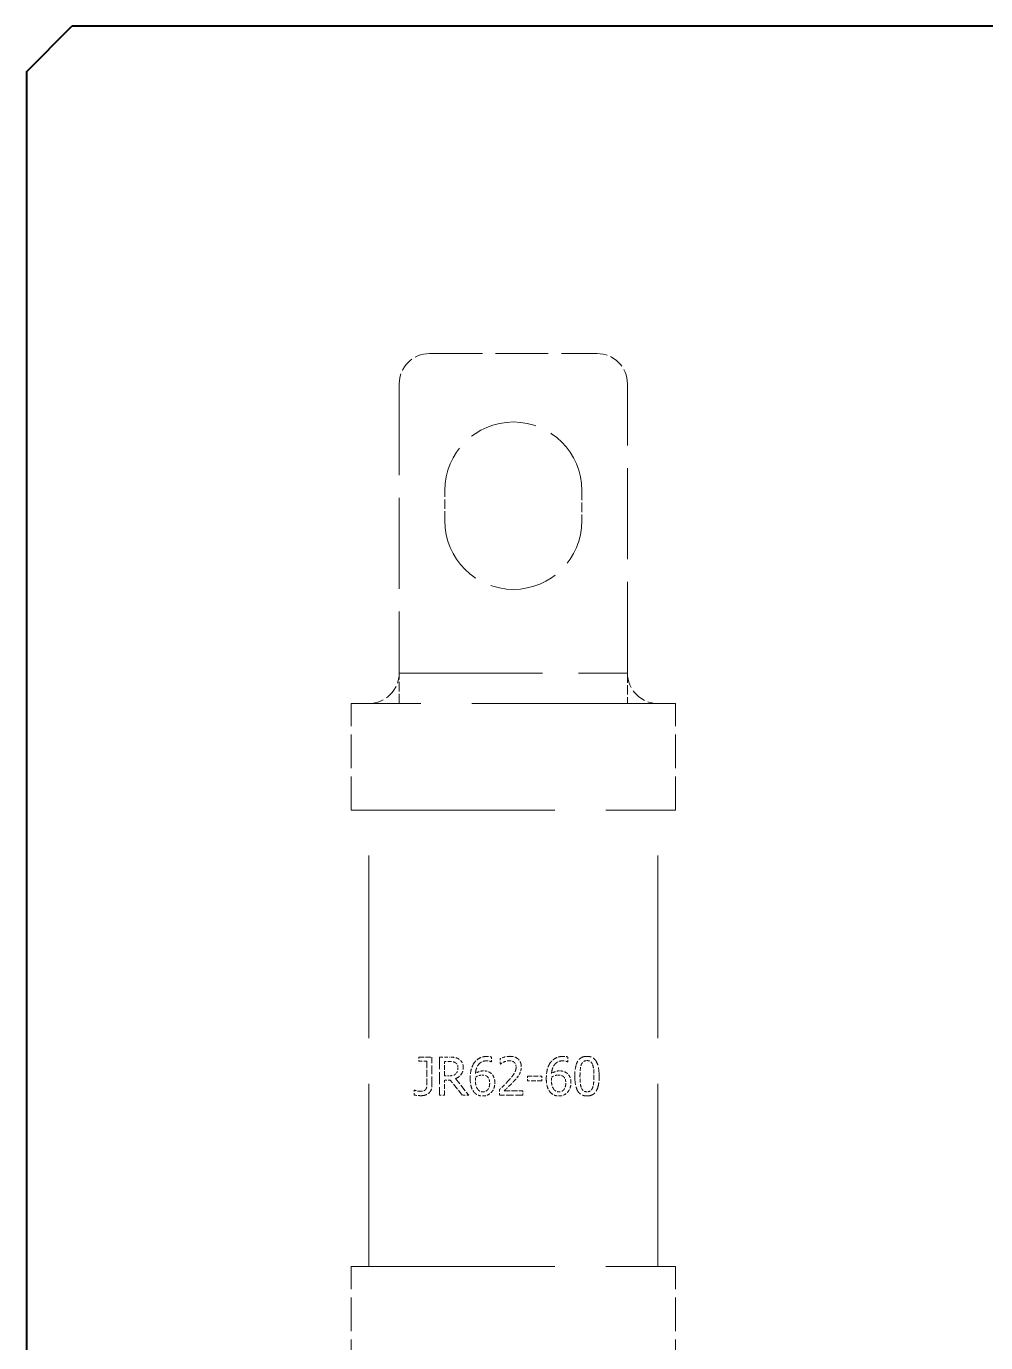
# Model space of a CAD drawing. Header units: millimetres. Extents: x 0 to 5945, y 0 to 4205.
# Drawn here: x 1791.7 to 1854.8, y 666.6 to 753.1 of the extents above; entities that cross this region are included whole.
import ezdxf

# ---------------------------------------------------------------- set-up
doc = ezdxf.new("R2010")
doc.units = ezdxf.units.MM
doc.header["$LTSCALE"] = 5
doc.linetypes.add('DASHED', pattern=[0.2067, 0.1654, -0.0413])
doc.layers.add('가려진 것(ISO)', color=2, linetype='DASHED', lineweight=18)
doc.layers.add('가시적인 것(ISO)', color=3, linetype='Continuous', lineweight=40)

msp = doc.modelspace()

# ---------------------------------------------------------------- linework, layer by layer
at = {"layer": '가려진 것(ISO)', "ltscale": 4.190233}
msp.add_line((1818.237, 731.623), (1829.237, 731.623), dxfattribs=at)
at = {"layer": '가려진 것(ISO)', "ltscale": 7.237747}
for p, q in [((1816.237, 729.623), (1816.237, 710.623)), ((1831.237, 710.623), (1831.237, 729.623))]:
    msp.add_line(p, q, dxfattribs=at)
at = {"layer": '가려진 것(ISO)', "ltscale": 0.761779}
for p, q in [((1819.237, 720.623), (1819.237, 722.623)), ((1828.237, 722.623), (1828.237, 720.623)), ((1816.237, 708.623), (1816.237, 710.623)), ((1831.237, 710.623), (1831.237, 708.623))]:
    msp.add_line(p, q, dxfattribs=at)
at = {"layer": '가려진 것(ISO)', "ltscale": 11.399102}
msp.add_line((1816.237, 710.623), (1831.237, 710.623), dxfattribs=at)
at = {"layer": '가려진 것(ISO)', "ltscale": 16.186726}
for p, q in [((1834.387, 708.623), (1813.087, 708.623)), ((1813.087, 701.623), (1834.387, 701.623)), ((1813.087, 671.623), (1834.387, 671.623))]:
    msp.add_line(p, q, dxfattribs=at)
at = {"layer": '가려진 것(ISO)', "ltscale": 2.666475}
for p, q in [((1813.087, 701.623), (1813.087, 708.623)), ((1834.387, 701.623), (1834.387, 708.623)), ((1813.087, 664.623), (1813.087, 671.623)), ((1834.387, 664.623), (1834.387, 671.623))]:
    msp.add_line(p, q, dxfattribs=at)
at = {"layer": '가려진 것(ISO)', "ltscale": 14.513788}
for p, q in [((1814.237, 671.623), (1814.237, 701.623)), ((1833.237, 671.623), (1833.237, 701.623))]:
    msp.add_line(p, q, dxfattribs=at)
at = {"layer": '가려진 것(ISO)', "ltscale": 0.408742}
msp.add_line((1817.53, 685.386), (1818.391, 685.386), dxfattribs=at)
at = {"layer": '가려진 것(ISO)', "ltscale": 0.101}
msp.add_line((1817.53, 685.386), (1817.53, 685.121), dxfattribs=at)
at = {"layer": '가려진 것(ISO)', "ltscale": 0.254898}
msp.add_line((1818.058, 685.121), (1817.53, 685.121), dxfattribs=at)
at = {"layer": '가려진 것(ISO)', "ltscale": 0.554793}
msp.add_line((1818.058, 685.121), (1818.058, 683.664), dxfattribs=at)
at = {"layer": '가려진 것(ISO)', "ltscale": 0.704514}
msp.add_line((1818.391, 683.536), (1818.391, 685.386), dxfattribs=at)
at = {"layer": '가려진 것(ISO)', "ltscale": 0.277625}
msp.add_line((1818.881, 685.386), (1819.525, 685.386), dxfattribs=at)
at = {"layer": '가려진 것(ISO)', "ltscale": 0.952248}
msp.add_line((1818.881, 685.386), (1818.881, 682.886), dxfattribs=at)
at = {"layer": '가려진 것(ISO)', "ltscale": 0.357995}
msp.add_line((1819.213, 684.158), (1819.213, 685.098), dxfattribs=at)
at = {"layer": '가려진 것(ISO)', "ltscale": 0.140725}
msp.add_line((1819.543, 685.098), (1819.213, 685.098), dxfattribs=at)
at = {"layer": '가려진 것(ISO)', "ltscale": 0.122609}
for p, q in [((1822.307, 685.076), (1822.307, 685.398)), ((1827.307, 685.076), (1827.307, 685.398))]:
    msp.add_line(p, q, dxfattribs=at)
at = {"layer": '가려진 것(ISO)', "ltscale": 0.135729}
msp.add_line((1822.872, 685.289), (1822.872, 684.932), dxfattribs=at)
at = {"layer": '가려진 것(ISO)', "ltscale": 0.005363}
msp.add_line((1822.307, 685.076), (1822.293, 685.076), dxfattribs=at)
at = {"layer": '가려진 것(ISO)', "ltscale": 0.006873}
msp.add_line((1822.89, 684.932), (1822.872, 684.932), dxfattribs=at)
at = {"layer": '가려진 것(ISO)', "ltscale": 0.005708}
msp.add_line((1827.307, 685.076), (1827.293, 685.076), dxfattribs=at)
at = {"layer": '가려진 것(ISO)', "ltscale": 0.124447}
msp.add_line((1819.213, 684.158), (1819.505, 684.158), dxfattribs=at)
at = {"layer": '가려진 것(ISO)', "ltscale": 0.378833}
msp.add_line((1819.213, 682.886), (1819.213, 683.881), dxfattribs=at)
at = {"layer": '가려진 것(ISO)', "ltscale": 0.162092}
msp.add_line((1819.594, 683.881), (1819.213, 683.881), dxfattribs=at)
at = {"layer": '가려진 것(ISO)', "ltscale": 0.500089}
msp.add_line((1820.384, 682.886), (1819.594, 683.881), dxfattribs=at)
at = {"layer": '가려진 것(ISO)', "ltscale": 0.549816}
msp.add_line((1819.926, 683.974), (1820.816, 682.886), dxfattribs=at)
at = {"layer": '가려진 것(ISO)', "ltscale": 0.364289}
for p, q in [((1824.665, 684.132), (1825.611, 684.132)), ((1825.611, 683.828), (1824.665, 683.828))]:
    msp.add_line(p, q, dxfattribs=at)
at = {"layer": '가려진 것(ISO)', "ltscale": 0.115664}
for p, q in [((1824.665, 684.132), (1824.665, 683.828)), ((1825.611, 683.828), (1825.611, 684.132))]:
    msp.add_line(p, q, dxfattribs=at)
at = {"layer": '가려진 것(ISO)', "ltscale": 0.009279}
msp.add_line((1817.21, 683.22), (1817.228, 683.22), dxfattribs=at)
at = {"layer": '가려진 것(ISO)', "ltscale": 0.121838}
msp.add_line((1817.21, 683.22), (1817.21, 682.9), dxfattribs=at)
at = {"layer": '가려진 것(ISO)', "ltscale": 0.144507}
msp.add_line((1819.213, 682.886), (1818.881, 682.886), dxfattribs=at)
at = {"layer": '가려진 것(ISO)', "ltscale": 0.173639}
msp.add_line((1820.816, 682.886), (1820.384, 682.886), dxfattribs=at)
at = {"layer": '가려진 것(ISO)', "ltscale": 0.134957}
msp.add_line((1822.819, 683.241), (1822.819, 682.886), dxfattribs=at)
at = {"layer": '가려진 것(ISO)', "ltscale": 0.587895}
msp.add_line((1824.361, 682.886), (1822.819, 682.886), dxfattribs=at)
at = {"layer": '가려진 것(ISO)', "ltscale": 0.467898}
msp.add_line((1823.133, 683.176), (1824.361, 683.176), dxfattribs=at)
at = {"layer": '가려진 것(ISO)', "ltscale": 0.110261}
msp.add_line((1824.361, 682.886), (1824.361, 683.176), dxfattribs=at)
at = {"layer": '가려진 것(ISO)', "ltscale": 1.196656}
for centre, start, end in [((1818.237, 729.623), 90, 180), ((1829.237, 729.623), 0, 90), ((1814.237, 710.623), 270, 0), ((1833.237, 710.623), 180, 270)]:
    msp.add_arc(centre, 2, start, end, dxfattribs=at)
at = {"layer": '가려진 것(ISO)', "ltscale": 5.385303}
for centre, start, end in [((1823.737, 722.623), 0, 180), ((1823.737, 720.623), 180, 0)]:
    msp.add_arc(centre, 4.5, start, end, dxfattribs=at)
at = {"layer": '가려진 것(ISO)', "ltscale": 0.273012}
msp.add_open_spline([(1820.161, 685.254), (1820.086, 685.303), (1820.007, 685.337), (1819.826, 685.377), (1819.701, 685.382), (1819.596, 685.386), (1819.561, 685.386), (1819.525, 685.386)], degree=3, knots=[-0.05466437, -0.05466437, -0.05466437, -0.05466437, -0.03459199, -0.03459199, -0.01180829, -0.01180829, 0, 0, 0, 0], dxfattribs=at)
at = {"layer": '가려진 것(ISO)', "ltscale": 0.171168}
msp.add_open_spline([(1819.543, 685.098), (1819.663, 685.098), (1819.737, 685.088), (1819.839, 685.065), (1819.892, 685.045), (1819.941, 685.013)], degree=3, knots=[-0.03406026, -0.03406026, -0.03406026, -0.03406026, -0.01837756, -0.01837756, 0, 0, 0, 0], dxfattribs=at)
at = {"layer": '가려진 것(ISO)', "ltscale": 0.25046}
msp.add_open_spline([(1820.445, 684.707), (1820.445, 684.765), (1820.44, 684.824), (1820.417, 684.931), (1820.4, 684.979), (1820.355, 685.064), (1820.311, 685.136), (1820.207, 685.223), (1820.184, 685.239), (1820.161, 685.254)], degree=3, knots=[-0.1246315, -0.1246315, -0.1246315, -0.1246315, -0.0812809, -0.0812809, -0.0425618, -0.0425618, -0.0086872, -0.0086872, 0, 0, 0, 0], dxfattribs=at)
at = {"layer": '가려진 것(ISO)', "ltscale": 0.3789}
msp.add_open_spline([(1822.023, 685.433), (1821.939, 685.433), (1821.855, 685.426), (1821.697, 685.394), (1821.623, 685.371), (1821.472, 685.302), (1821.361, 685.238), (1821.229, 685.098), (1821.201, 685.065), (1821.176, 685.03)], degree=3, knots=[-0.1415252, -0.1415252, -0.1415252, -0.1415252, -0.0985965, -0.0985965, -0.0587664, -0.0587664, -0.013082, -0.013082, 0, 0, 0, 0], dxfattribs=at)
at = {"layer": '가려진 것(ISO)', "ltscale": 0.476875}
msp.add_open_spline([(1821.247, 684.308), (1821.256, 684.41), (1821.273, 684.513), (1821.327, 684.693), (1821.361, 684.773), (1821.464, 684.931), (1821.526, 684.988), (1821.651, 685.075), (1821.728, 685.108), (1821.866, 685.138), (1821.922, 685.143), (1821.979, 685.143)], degree=3, knots=[-0.1012376, -0.1012376, -0.1012376, -0.1012376, -0.080962, -0.080962, -0.0636958, -0.0636958, -0.0432584, -0.0432584, -0.0171702, -0.0171702, 0, 0, 0, 0], dxfattribs=at)
at = {"layer": '가려진 것(ISO)', "ltscale": 0.12489}
msp.add_open_spline([(1821.979, 685.143), (1822.129, 685.143), (1822.224, 685.105), (1822.273, 685.086), (1822.283, 685.081), (1822.293, 685.076)], degree=3, knots=[-0.01594945, -0.01594945, -0.01594945, -0.01594945, -0.00327413, -0.00327413, 0, 0, 0, 0], dxfattribs=at)
at = {"layer": '가려진 것(ISO)', "ltscale": 0.110616}
msp.add_open_spline([(1822.307, 685.398), (1822.228, 685.424), (1822.137, 685.43), (1822.054, 685.432), (1822.039, 685.433), (1822.023, 685.433)], degree=3, knots=[-0.02531161, -0.02531161, -0.02531161, -0.02531161, -0.00470546, -0.00470546, 0, 0, 0, 0], dxfattribs=at)
at = {"layer": '가려진 것(ISO)', "ltscale": 0.252628}
msp.add_open_spline([(1823.512, 685.439), (1823.316, 685.439), (1823.12, 685.39), (1822.916, 685.309), (1822.893, 685.299), (1822.872, 685.289)], degree=3, knots=[-0.06594445, -0.06594445, -0.06594445, -0.06594445, -0.00718469, -0.00718469, 0, 0, 0, 0], dxfattribs=at)
at = {"layer": '가려진 것(ISO)', "ltscale": 0.139302}
msp.add_open_spline([(1823.133, 685.07), (1823.218, 685.105), (1823.324, 685.139), (1823.454, 685.148), (1823.471, 685.149), (1823.488, 685.149)], degree=3, knots=[-0.0390824, -0.0390824, -0.0390824, -0.0390824, -0.00516558, -0.00516558, 0, 0, 0, 0], dxfattribs=at)
at = {"layer": '가려진 것(ISO)', "ltscale": 0.125375}
msp.add_open_spline([(1823.488, 685.149), (1823.538, 685.149), (1823.588, 685.144), (1823.679, 685.118), (1823.721, 685.1), (1823.771, 685.066), (1823.783, 685.057), (1823.794, 685.048)], degree=3, knots=[-0.03310011, -0.03310011, -0.03310011, -0.03310011, -0.01813596, -0.01813596, -0.00446671, -0.00446671, 0, 0, 0, 0], dxfattribs=at)
at = {"layer": '가려진 것(ISO)', "ltscale": 0.437306}
msp.add_open_spline([(1824.258, 684.752), (1824.258, 684.828), (1824.249, 684.904), (1824.209, 685.043), (1824.18, 685.105), (1824.102, 685.215), (1824.047, 685.275), (1823.886, 685.376), (1823.796, 685.407), (1823.639, 685.434), (1823.576, 685.439), (1823.512, 685.439)], degree=3, knots=[-0.1385155, -0.1385155, -0.1385155, -0.1385155, -0.105797, -0.105797, -0.0758174, -0.0758174, -0.0476943, -0.0476943, -0.0189913, -0.0189913, 0, 0, 0, 0], dxfattribs=at)
at = {"layer": '가려진 것(ISO)', "ltscale": 0.385581}
msp.add_open_spline([(1827.023, 685.433), (1826.939, 685.433), (1826.854, 685.426), (1826.694, 685.393), (1826.619, 685.369), (1826.467, 685.299), (1826.359, 685.236), (1826.229, 685.098), (1826.201, 685.065), (1826.176, 685.03)], degree=3, knots=[-0.1420813, -0.1420813, -0.1420813, -0.1420813, -0.0980684, -0.0980684, -0.0578578, -0.0578578, -0.0131224, -0.0131224, 0, 0, 0, 0], dxfattribs=at)
at = {"layer": '가려진 것(ISO)', "ltscale": 0.482421}
msp.add_open_spline([(1826.247, 684.308), (1826.256, 684.411), (1826.274, 684.515), (1826.329, 684.698), (1826.364, 684.779), (1826.468, 684.935), (1826.53, 684.991), (1826.656, 685.078), (1826.734, 685.11), (1826.871, 685.138), (1826.925, 685.143), (1826.979, 685.143)], degree=3, knots=[-0.1031542, -0.1031542, -0.1031542, -0.1031542, -0.0823248, -0.0823248, -0.0645838, -0.0645838, -0.044015, -0.044015, -0.0171005, -0.0171005, 0, 0, 0, 0], dxfattribs=at)
at = {"layer": '가려진 것(ISO)', "ltscale": 0.131135}
msp.add_open_spline([(1826.979, 685.143), (1827.131, 685.143), (1827.227, 685.104), (1827.274, 685.085), (1827.284, 685.081), (1827.293, 685.076)], degree=3, knots=[-0.01621827, -0.01621827, -0.01621827, -0.01621827, -0.00322432, -0.00322432, 0, 0, 0, 0], dxfattribs=at)
at = {"layer": '가려진 것(ISO)', "ltscale": 0.116559}
msp.add_open_spline([(1827.307, 685.398), (1827.227, 685.425), (1827.134, 685.43), (1827.053, 685.432), (1827.038, 685.433), (1827.023, 685.433)], degree=3, knots=[-0.0260772, -0.0260772, -0.0260772, -0.0260772, -0.00471545, -0.00471545, 0, 0, 0, 0], dxfattribs=at)
at = {"layer": '가려진 것(ISO)', "ltscale": 0.690458}
msp.add_open_spline([(1828.577, 685.437), (1828.466, 685.437), (1828.353, 685.42), (1828.174, 685.338), (1828.109, 685.29), (1827.979, 685.15), (1827.931, 685.059), (1827.836, 684.816), (1827.805, 684.633), (1827.781, 684.355), (1827.777, 684.243), (1827.777, 684.134)], degree=3, knots=[-0.1670447, -0.1670447, -0.1670447, -0.1670447, -0.1347496, -0.1347496, -0.1121471, -0.1121471, -0.0838653, -0.0838653, -0.0328227, -0.0328227, 0, 0, 0, 0], dxfattribs=at)
at = {"layer": '가려진 것(ISO)', "ltscale": 0.203335}
msp.add_open_spline([(1828.204, 684.896), (1828.227, 684.952), (1828.257, 685.005), (1828.337, 685.092), (1828.377, 685.114), (1828.46, 685.151), (1828.519, 685.159), (1828.577, 685.159)], degree=3, knots=[-0.040214, -0.040214, -0.040214, -0.040214, -0.03024949, -0.03024949, -0.01996738, -0.01996738, 0, 0, 0, 0], dxfattribs=at)
at = {"layer": '가려진 것(ISO)', "ltscale": 0.699436}
msp.add_open_spline([(1829.375, 684.136), (1829.375, 684.343), (1829.361, 684.564), (1829.287, 684.882), (1829.248, 684.998), (1829.157, 685.156), (1829.105, 685.233), (1828.945, 685.358), (1828.86, 685.396), (1828.706, 685.431), (1828.642, 685.437), (1828.577, 685.437)], degree=3, knots=[-0.2611007, -0.2611007, -0.2611007, -0.2611007, -0.1542755, -0.1542755, -0.0907483, -0.0907483, -0.0549056, -0.0549056, -0.0224065, -0.0224065, 0, 0, 0, 0], dxfattribs=at)
at = {"layer": '가려진 것(ISO)', "ltscale": 0.203215}
msp.add_open_spline([(1828.577, 685.159), (1828.633, 685.159), (1828.689, 685.151), (1828.767, 685.119), (1828.809, 685.097), (1828.892, 685.008), (1828.921, 684.957), (1828.944, 684.9)], degree=3, knots=[-0.08060215, -0.08060215, -0.08060215, -0.08060215, -0.03942196, -0.03942196, -0.01881547, -0.01881547, 0, 0, 0, 0], dxfattribs=at)
at = {"layer": '가려진 것(ISO)', "ltscale": 0.199946}
msp.add_open_spline([(1819.957, 684.288), (1819.93, 684.262), (1819.901, 684.24), (1819.822, 684.197), (1819.781, 684.187), (1819.679, 684.165), (1819.59, 684.158), (1819.505, 684.158)], degree=3, knots=[-0.03811285, -0.03811285, -0.03811285, -0.03811285, -0.03413639, -0.03413639, -0.02835052, -0.02835052, 0, 0, 0, 0], dxfattribs=at)
at = {"layer": '가려진 것(ISO)', "ltscale": 0.377433}
msp.add_open_spline([(1819.926, 683.974), (1820.022, 684.01), (1820.113, 684.059), (1820.24, 684.169), (1820.3, 684.231), (1820.393, 684.391), (1820.421, 684.476), (1820.442, 684.612), (1820.445, 684.66), (1820.445, 684.707)], degree=3, knots=[-0.1196822, -0.1196822, -0.1196822, -0.1196822, -0.0707649, -0.0707649, -0.0415471, -0.0415471, -0.0142504, -0.0142504, 0, 0, 0, 0], dxfattribs=at)
at = {"layer": '가려진 것(ISO)', "ltscale": 0.149238}
msp.add_open_spline([(1819.941, 685.013), (1819.97, 684.994), (1819.996, 684.97), (1820.038, 684.918), (1820.056, 684.889), (1820.09, 684.797), (1820.099, 684.739), (1820.099, 684.681)], degree=3, knots=[-0.0443716, -0.0443716, -0.0443716, -0.0443716, -0.02972846, -0.02972846, -0.01746242, -0.01746242, 0, 0, 0, 0], dxfattribs=at)
at = {"layer": '가려진 것(ISO)', "ltscale": 0.166024}
msp.add_open_spline([(1820.099, 684.681), (1820.099, 684.633), (1820.095, 684.585), (1820.076, 684.481), (1820.06, 684.441), (1820.026, 684.368), (1819.995, 684.325), (1819.957, 684.288)], degree=3, knots=[-0.03133394, -0.03133394, -0.03133394, -0.03133394, -0.02472151, -0.02472151, -0.01669633, -0.01669633, 0, 0, 0, 0], dxfattribs=at)
at = {"layer": '가려진 것(ISO)', "ltscale": 0.419814}
msp.add_open_spline([(1821.176, 685.03), (1821.092, 684.913), (1821.032, 684.783), (1820.947, 684.504), (1820.919, 684.343), (1820.904, 684.101), (1820.903, 684.042), (1820.903, 683.984)], degree=3, knots=[-0.1276001, -0.1276001, -0.1276001, -0.1276001, -0.0727855, -0.0727855, -0.0175093, -0.0175093, 0, 0, 0, 0], dxfattribs=at)
at = {"layer": '가려진 것(ISO)', "ltscale": 0.217692}
msp.add_open_spline([(1821.768, 684.483), (1821.686, 684.483), (1821.606, 684.472), (1821.461, 684.428), (1821.387, 684.395), (1821.292, 684.338), (1821.269, 684.323), (1821.247, 684.308)], degree=3, knots=[-0.06421569, -0.06421569, -0.06421569, -0.06421569, -0.03418018, -0.03418018, -0.00818489, -0.00818489, 0, 0, 0, 0], dxfattribs=at)
at = {"layer": '가려진 것(ISO)', "ltscale": 0.199722}
msp.add_open_spline([(1822.252, 684.335), (1822.192, 684.379), (1822.125, 684.42), (1821.986, 684.467), (1821.912, 684.476), (1821.821, 684.482), (1821.794, 684.483), (1821.768, 684.483)], degree=3, knots=[-0.04850563, -0.04850563, -0.04850563, -0.04850563, -0.02793351, -0.02793351, -0.00810398, -0.00810398, 0, 0, 0, 0], dxfattribs=at)
at = {"layer": '가려진 것(ISO)', "ltscale": 0.275053}
msp.add_open_spline([(1822.524, 683.696), (1822.524, 683.823), (1822.506, 683.952), (1822.435, 684.122), (1822.397, 684.198), (1822.302, 684.294), (1822.278, 684.315), (1822.252, 684.335)], degree=3, knots=[-0.1095565, -0.1095565, -0.1095565, -0.1095565, -0.0407012, -0.0407012, -0.0097458, -0.0097458, 0, 0, 0, 0], dxfattribs=at)
at = {"layer": '가려진 것(ISO)', "ltscale": 0.106803}
msp.add_open_spline([(1822.89, 684.932), (1822.918, 684.951), (1822.95, 684.972), (1823.009, 685.009), (1823.045, 685.031), (1823.106, 685.059), (1823.12, 685.065), (1823.133, 685.07)], degree=3, knots=[-0.0349566, -0.0349566, -0.0349566, -0.0349566, -0.02032554, -0.02032554, -0.0044055, -0.0044055, 0, 0, 0, 0], dxfattribs=at)
at = {"layer": '가려진 것(ISO)', "ltscale": 0.397771}
msp.add_open_spline([(1823.917, 684.734), (1823.917, 684.677), (1823.911, 684.62), (1823.885, 684.507), (1823.866, 684.452), (1823.811, 684.336), (1823.749, 684.223), (1823.524, 683.955), (1823.474, 683.898), (1823.423, 683.842)], degree=3, knots=[-0.2414012, -0.2414012, -0.2414012, -0.2414012, -0.173911, -0.173911, -0.104866, -0.104866, -0.022557, -0.022557, 0, 0, 0, 0], dxfattribs=at)
at = {"layer": '가려진 것(ISO)', "ltscale": 0.13261}
msp.add_open_spline([(1823.794, 685.048), (1823.811, 685.033), (1823.826, 685.017), (1823.853, 684.981), (1823.865, 684.961), (1823.895, 684.9), (1823.909, 684.852), (1823.917, 684.773), (1823.917, 684.753), (1823.917, 684.734)], degree=3, knots=[-0.04237306, -0.04237306, -0.04237306, -0.04237306, -0.03333512, -0.03333512, -0.02397908, -0.02397908, -0.00586038, -0.00586038, 0, 0, 0, 0], dxfattribs=at)
at = {"layer": '가려진 것(ISO)', "ltscale": 0.207195}
msp.add_open_spline([(1823.794, 683.824), (1823.901, 683.938), (1824.007, 684.056), (1824.104, 684.209), (1824.116, 684.23), (1824.128, 684.252)], degree=3, knots=[-0.05434165, -0.05434165, -0.05434165, -0.05434165, -0.00731404, -0.00731404, 0, 0, 0, 0], dxfattribs=at)
at = {"layer": '가려진 것(ISO)', "ltscale": 0.199185}
msp.add_open_spline([(1824.128, 684.252), (1824.164, 684.313), (1824.192, 684.378), (1824.231, 684.503), (1824.248, 684.574), (1824.257, 684.696), (1824.258, 684.724), (1824.258, 684.752)], degree=3, knots=[-0.07006802, -0.07006802, -0.07006802, -0.07006802, -0.03676824, -0.03676824, -0.00832138, -0.00832138, 0, 0, 0, 0], dxfattribs=at)
at = {"layer": '가려진 것(ISO)', "ltscale": 0.419428}
msp.add_open_spline([(1826.176, 685.03), (1826.093, 684.913), (1826.032, 684.783), (1825.954, 684.527), (1825.921, 684.369), (1825.905, 684.103), (1825.903, 684.044), (1825.903, 683.984)], degree=3, knots=[-0.1527943, -0.1527943, -0.1527943, -0.1527943, -0.0798748, -0.0798748, -0.0178348, -0.0178348, 0, 0, 0, 0], dxfattribs=at)
at = {"layer": '가려진 것(ISO)', "ltscale": 0.220766}
msp.add_open_spline([(1826.768, 684.483), (1826.687, 684.483), (1826.606, 684.473), (1826.461, 684.428), (1826.387, 684.395), (1826.292, 684.338), (1826.269, 684.323), (1826.247, 684.308)], degree=3, knots=[-0.06500578, -0.06500578, -0.06500578, -0.06500578, -0.03439535, -0.03439535, -0.00819549, -0.00819549, 0, 0, 0, 0], dxfattribs=at)
at = {"layer": '가려진 것(ISO)', "ltscale": 0.20766}
msp.add_open_spline([(1827.252, 684.335), (1827.205, 684.37), (1827.155, 684.401), (1827.069, 684.44), (1827.024, 684.456), (1826.919, 684.474), (1826.882, 684.478), (1826.819, 684.482), (1826.794, 684.483), (1826.768, 684.483)], degree=3, knots=[-0.07814811, -0.07814811, -0.07814811, -0.07814811, -0.04204702, -0.04204702, -0.01985752, -0.01985752, -0.00813201, -0.00813201, 0, 0, 0, 0], dxfattribs=at)
at = {"layer": '가려진 것(ISO)', "ltscale": 0.278911}
msp.add_open_spline([(1827.524, 683.696), (1827.524, 683.764), (1827.519, 683.831), (1827.496, 683.957), (1827.48, 684.015), (1827.435, 684.123), (1827.396, 684.2), (1827.299, 684.297), (1827.276, 684.316), (1827.252, 684.335)], degree=3, knots=[-0.1155483, -0.1155483, -0.1155483, -0.1155483, -0.0771804, -0.0771804, -0.0424328, -0.0424328, -0.0095292, -0.0095292, 0, 0, 0, 0], dxfattribs=at)
at = {"layer": '가려진 것(ISO)', "ltscale": 0.29436}
msp.add_open_spline([(1828.117, 684.134), (1828.117, 684.294), (1828.121, 684.455), (1828.151, 684.709), (1828.17, 684.809), (1828.204, 684.896)], degree=3, knots=[-0.07679167, -0.07679167, -0.07679167, -0.07679167, -0.02855561, -0.02855561, 0, 0, 0, 0], dxfattribs=at)
at = {"layer": '가려진 것(ISO)', "ltscale": 0.295907}
msp.add_open_spline([(1828.944, 684.9), (1828.945, 684.895), (1828.947, 684.891), (1828.993, 684.769), (1829.009, 684.64), (1829.023, 684.506), (1829.027, 684.438), (1829.032, 684.333), (1829.033, 684.295), (1829.034, 684.237), (1829.034, 684.217), (1829.035, 684.177), (1829.035, 684.156), (1829.035, 684.136)], degree=3, knots=[-0.06467938, -0.06467938, -0.06467938, -0.06467938, -0.06391899, -0.06391899, -0.04361818, -0.04361818, -0.02343917, -0.02343917, -0.01210633, -0.01210633, -0.00611506, -0.00611506, 0, 0, 0, 0], dxfattribs=at)
at = {"layer": '가려진 것(ISO)', "ltscale": 0.492594}
msp.add_open_spline([(1817.651, 682.852), (1817.752, 682.852), (1817.857, 682.863), (1818.036, 682.923), (1818.113, 682.964), (1818.219, 683.054), (1818.267, 683.103), (1818.344, 683.241), (1818.367, 683.312), (1818.387, 683.436), (1818.391, 683.486), (1818.391, 683.536)], degree=3, knots=[-0.177534, -0.177534, -0.177534, -0.177534, -0.114718, -0.114718, -0.0647415, -0.0647415, -0.0381307, -0.0381307, -0.0150178, -0.0150178, 0, 0, 0, 0], dxfattribs=at)
at = {"layer": '가려진 것(ISO)', "ltscale": 0.155152}
msp.add_open_spline([(1818.058, 683.664), (1818.058, 683.549), (1818.051, 683.463), (1818.036, 683.378), (1818.025, 683.341), (1818.001, 683.296), (1817.995, 683.285), (1817.988, 683.275)], degree=3, knots=[-0.03024456, -0.03024456, -0.03024456, -0.03024456, -0.01604566, -0.01604566, -0.00409884, -0.00409884, 0, 0, 0, 0], dxfattribs=at)
at = {"layer": '가려진 것(ISO)', "ltscale": 0.377677}
msp.add_open_spline([(1820.903, 683.984), (1820.903, 683.807), (1820.918, 683.615), (1820.992, 683.37), (1821.034, 683.251), (1821.131, 683.114), (1821.154, 683.086), (1821.178, 683.06)], degree=3, knots=[-0.1411496, -0.1411496, -0.1411496, -0.1411496, -0.0510475, -0.0510475, -0.010874, -0.010874, 0, 0, 0, 0], dxfattribs=at)
at = {"layer": '가려진 것(ISO)', "ltscale": 0.060158}
for points, knots in [([(1821.241, 683.909), (1821.241, 683.958), (1821.243, 683.987), (1821.245, 684.02), (1821.246, 684.044), (1821.247, 684.067)], [-0.009827418, -0.009827418, -0.009827418, -0.009827418, -0.007095871, -0.007095871, 0, 0, 0, 0]), ([(1826.241, 683.909), (1826.241, 683.958), (1826.243, 683.987), (1826.245, 684.02), (1826.246, 684.044), (1826.247, 684.067)], [-0.009827764, -0.009827764, -0.009827764, -0.009827764, -0.007095883, -0.007095883, 0, 0, 0, 0])]:
    msp.add_open_spline(points, degree=3, knots=knots, dxfattribs=at)
at = {"layer": '가려진 것(ISO)', "ltscale": 0.266972}
msp.add_open_spline([(1821.419, 683.249), (1821.392, 683.279), (1821.368, 683.314), (1821.321, 683.404), (1821.302, 683.46), (1821.253, 683.612), (1821.241, 683.763), (1821.241, 683.909)], degree=3, knots=[-0.06262417, -0.06262417, -0.06262417, -0.06262417, -0.05502288, -0.05502288, -0.04390524, -0.04390524, 0, 0, 0, 0], dxfattribs=at)
at = {"layer": '가려진 것(ISO)', "ltscale": 0.184592}
msp.add_open_spline([(1821.247, 684.067), (1821.341, 684.126), (1821.417, 684.154), (1821.539, 684.193), (1821.615, 684.205), (1821.693, 684.205)], degree=3, knots=[-0.0394706, -0.0394706, -0.0394706, -0.0394706, -0.02391713, -0.02391713, 0, 0, 0, 0], dxfattribs=at)
at = {"layer": '가려진 것(ISO)', "ltscale": 0.13104}
msp.add_open_spline([(1821.693, 684.205), (1821.775, 684.205), (1821.845, 684.194), (1821.933, 684.169), (1821.975, 684.148), (1822.013, 684.118)], degree=3, knots=[-0.02782606, -0.02782606, -0.02782606, -0.02782606, -0.01471201, -0.01471201, 0, 0, 0, 0], dxfattribs=at)
at = {"layer": '가려진 것(ISO)', "ltscale": 0.317763}
msp.add_open_spline([(1822.183, 683.682), (1822.183, 683.571), (1822.169, 683.463), (1822.108, 683.316), (1822.078, 683.268), (1821.999, 683.189), (1821.956, 683.16), (1821.852, 683.117), (1821.792, 683.107), (1821.731, 683.107)], degree=3, knots=[-0.08234325, -0.08234325, -0.08234325, -0.08234325, -0.05235454, -0.05235454, -0.03448953, -0.03448953, -0.01854459, -0.01854459, 0, 0, 0, 0], dxfattribs=at)
at = {"layer": '가려진 것(ISO)', "ltscale": 0.185184}
msp.add_open_spline([(1822.013, 684.118), (1822.042, 684.094), (1822.068, 684.067), (1822.116, 684.001), (1822.132, 683.967), (1822.173, 683.864), (1822.183, 683.774), (1822.183, 683.682)], degree=3, knots=[-0.04503014, -0.04503014, -0.04503014, -0.04503014, -0.03698383, -0.03698383, -0.02747081, -0.02747081, 0, 0, 0, 0], dxfattribs=at)
at = {"layer": '가려진 것(ISO)', "ltscale": 0.262154}
msp.add_open_spline([(1822.289, 683.068), (1822.353, 683.134), (1822.403, 683.211), (1822.489, 683.402), (1822.51, 683.502), (1822.522, 683.625), (1822.524, 683.66), (1822.524, 683.696)], degree=3, knots=[-0.05765717, -0.05765717, -0.05765717, -0.05765717, -0.03699472, -0.03699472, -0.01079487, -0.01079487, 0, 0, 0, 0], dxfattribs=at)
at = {"layer": '가려진 것(ISO)', "ltscale": 0.325045}
msp.add_open_spline([(1823.423, 683.842), (1823.328, 683.738), (1823.174, 683.577), (1822.882, 683.3), (1822.851, 683.27), (1822.819, 683.241)], degree=3, knots=[-0.120928, -0.120928, -0.120928, -0.120928, -0.0129409, -0.0129409, 0, 0, 0, 0], dxfattribs=at)
at = {"layer": '가려진 것(ISO)', "ltscale": 0.352644}
msp.add_open_spline([(1823.133, 683.176), (1823.234, 683.269), (1823.481, 683.495), (1823.731, 683.757), (1823.763, 683.79), (1823.794, 683.824)], degree=3, knots=[-0.1086404, -0.1086404, -0.1086404, -0.1086404, -0.0137507, -0.0137507, 0, 0, 0, 0], dxfattribs=at)
at = {"layer": '가려진 것(ISO)', "ltscale": 0.377235}
msp.add_open_spline([(1825.903, 683.984), (1825.903, 683.806), (1825.919, 683.613), (1825.998, 683.35), (1826.042, 683.24), (1826.131, 683.114), (1826.154, 683.086), (1826.178, 683.06)], degree=3, knots=[-0.1134236, -0.1134236, -0.1134236, -0.1134236, -0.0469434, -0.0469434, -0.0108884, -0.0108884, 0, 0, 0, 0], dxfattribs=at)
at = {"layer": '가려진 것(ISO)', "ltscale": 0.267162}
msp.add_open_spline([(1826.419, 683.249), (1826.392, 683.279), (1826.368, 683.314), (1826.321, 683.404), (1826.302, 683.46), (1826.253, 683.612), (1826.241, 683.762), (1826.241, 683.909)], degree=3, knots=[-0.06303316, -0.06303316, -0.06303316, -0.06303316, -0.05533192, -0.05533192, -0.0441015, -0.0441015, 0, 0, 0, 0], dxfattribs=at)
at = {"layer": '가려진 것(ISO)', "ltscale": 0.186866}
msp.add_open_spline([(1826.247, 684.067), (1826.341, 684.126), (1826.417, 684.154), (1826.54, 684.193), (1826.616, 684.205), (1826.693, 684.205)], degree=3, knots=[-0.04016794, -0.04016794, -0.04016794, -0.04016794, -0.02437245, -0.02437245, 0, 0, 0, 0], dxfattribs=at)
at = {"layer": '가려진 것(ISO)', "ltscale": 0.135257}
msp.add_open_spline([(1826.693, 684.205), (1826.78, 684.205), (1826.849, 684.192), (1826.929, 684.171), (1826.973, 684.149), (1827.013, 684.118)], degree=3, knots=[-0.0262599, -0.0262599, -0.0262599, -0.0262599, -0.0158156, -0.0158156, 0, 0, 0, 0], dxfattribs=at)
at = {"layer": '가려진 것(ISO)', "ltscale": 0.32314}
msp.add_open_spline([(1827.183, 683.682), (1827.183, 683.581), (1827.172, 683.474), (1827.108, 683.312), (1827.074, 683.267), (1827.006, 683.195), (1826.962, 683.164), (1826.855, 683.117), (1826.794, 683.107), (1826.731, 683.107)], degree=3, knots=[-0.0691637, -0.0691637, -0.0691637, -0.0691637, -0.05047156, -0.05047156, -0.03669814, -0.03669814, -0.01972368, -0.01972368, 0, 0, 0, 0], dxfattribs=at)
at = {"layer": '가려진 것(ISO)', "ltscale": 0.186913}
msp.add_open_spline([(1827.013, 684.118), (1827.042, 684.094), (1827.068, 684.068), (1827.117, 684.001), (1827.133, 683.967), (1827.174, 683.861), (1827.183, 683.768), (1827.183, 683.682)], degree=3, knots=[-0.04140777, -0.04140777, -0.04140777, -0.04140777, -0.03431327, -0.03431327, -0.02586775, -0.02586775, 0, 0, 0, 0], dxfattribs=at)
at = {"layer": '가려진 것(ISO)', "ltscale": 0.265117}
msp.add_open_spline([(1827.289, 683.068), (1827.353, 683.134), (1827.404, 683.212), (1827.484, 683.393), (1827.509, 683.491), (1827.522, 683.63), (1827.524, 683.663), (1827.524, 683.696)], degree=3, knots=[-0.07048478, -0.07048478, -0.07048478, -0.07048478, -0.04167805, -0.04167805, -0.01003402, -0.01003402, 0, 0, 0, 0], dxfattribs=at)
at = {"layer": '가려진 것(ISO)', "ltscale": 0.688916}
msp.add_open_spline([(1827.777, 684.134), (1827.777, 683.889), (1827.797, 683.646), (1827.894, 683.291), (1827.941, 683.201), (1828.022, 683.072), (1828.076, 683.011), (1828.216, 682.907), (1828.298, 682.873), (1828.448, 682.839), (1828.513, 682.833), (1828.577, 682.833)], degree=3, knots=[-0.128, -0.128, -0.128, -0.128, -0.0990379, -0.0990379, -0.0785246, -0.0785246, -0.0521666, -0.0521666, -0.0221877, -0.0221877, 0, 0, 0, 0], dxfattribs=at)
at = {"layer": '가려진 것(ISO)', "ltscale": 0.291269}
msp.add_open_spline([(1828.202, 683.38), (1828.152, 683.512), (1828.138, 683.639), (1828.121, 683.834), (1828.117, 683.995), (1828.117, 684.134)], degree=3, knots=[-0.0584137, -0.0584137, -0.0584137, -0.0584137, -0.04176152, -0.04176152, 0, 0, 0, 0], dxfattribs=at)
at = {"layer": '가려진 것(ISO)', "ltscale": 0.205923}
msp.add_open_spline([(1828.577, 683.111), (1828.517, 683.111), (1828.455, 683.12), (1828.378, 683.156), (1828.335, 683.178), (1828.253, 683.271), (1828.224, 683.323), (1828.202, 683.38)], degree=3, knots=[-0.0952142, -0.0952142, -0.0952142, -0.0952142, -0.03955272, -0.03955272, -0.01857492, -0.01857492, 0, 0, 0, 0], dxfattribs=at)
at = {"layer": '가려진 것(ISO)', "ltscale": 0.701225}
msp.add_open_spline([(1828.577, 682.833), (1828.661, 682.833), (1828.746, 682.844), (1828.898, 682.891), (1828.966, 682.926), (1829.097, 683.03), (1829.154, 683.1), (1829.266, 683.302), (1829.306, 683.442), (1829.347, 683.665), (1829.358, 683.752), (1829.368, 683.887), (1829.371, 683.935), (1829.374, 684.034), (1829.375, 684.085), (1829.375, 684.136)], degree=3, knots=[-0.1843458, -0.1843458, -0.1843458, -0.1843458, -0.1550591, -0.1550591, -0.1286312, -0.1286312, -0.0983978, -0.0983978, -0.0557832, -0.0557832, -0.0297485, -0.0297485, -0.0152807, -0.0152807, 0, 0, 0, 0], dxfattribs=at)
at = {"layer": '가려진 것(ISO)', "ltscale": 0.205084}
msp.add_open_spline([(1828.946, 683.374), (1828.925, 683.32), (1828.897, 683.27), (1828.819, 683.18), (1828.777, 683.157), (1828.696, 683.12), (1828.636, 683.111), (1828.577, 683.111)], degree=3, knots=[-0.03895881, -0.03895881, -0.03895881, -0.03895881, -0.0304118, -0.0304118, -0.02054089, -0.02054089, 0, 0, 0, 0], dxfattribs=at)
at = {"layer": '가려진 것(ISO)', "ltscale": 0.294924}
msp.add_open_spline([(1829.035, 684.136), (1829.035, 683.889), (1829.021, 683.738), (1828.999, 683.561), (1828.98, 683.461), (1828.946, 683.374)], degree=3, knots=[-0.05386298, -0.05386298, -0.05386298, -0.05386298, -0.02853053, -0.02853053, 0, 0, 0, 0], dxfattribs=at)
at = {"layer": '가려진 것(ISO)', "ltscale": 0.22237}
msp.add_open_spline([(1817.21, 682.9), (1817.336, 682.872), (1817.511, 682.856), (1817.625, 682.852), (1817.638, 682.852), (1817.651, 682.852)], degree=3, knots=[-0.04416875, -0.04416875, -0.04416875, -0.04416875, -0.0050033, -0.0050033, 0, 0, 0, 0], dxfattribs=at)
at = {"layer": '가려진 것(ISO)', "ltscale": 0.193094}
msp.add_open_spline([(1817.607, 683.139), (1817.595, 683.139), (1817.47, 683.14), (1817.248, 683.213), (1817.238, 683.217), (1817.228, 683.22)], degree=3, knots=[-0.09183464, -0.09183464, -0.09183464, -0.09183464, -0.00429205, -0.00429205, 0, 0, 0, 0], dxfattribs=at)
at = {"layer": '가려진 것(ISO)', "ltscale": 0.196239}
msp.add_open_spline([(1817.988, 683.275), (1817.974, 683.255), (1817.958, 683.238), (1817.919, 683.207), (1817.896, 683.193), (1817.834, 683.166), (1817.775, 683.147), (1817.65, 683.14), (1817.628, 683.139), (1817.607, 683.139)], degree=3, knots=[-0.09191566, -0.09191566, -0.09191566, -0.09191566, -0.07159943, -0.07159943, -0.04779274, -0.04779274, -0.00843318, -0.00843318, 0, 0, 0, 0], dxfattribs=at)
at = {"layer": '가려진 것(ISO)', "ltscale": 0.239318}
msp.add_open_spline([(1821.178, 683.06), (1821.238, 682.996), (1821.306, 682.945), (1821.441, 682.88), (1821.523, 682.849), (1821.668, 682.835), (1821.698, 682.833), (1821.729, 682.833)], degree=3, knots=[-0.09249663, -0.09249663, -0.09249663, -0.09249663, -0.04450169, -0.04450169, -0.00948653, -0.00948653, 0, 0, 0, 0], dxfattribs=at)
at = {"layer": '가려진 것(ISO)', "ltscale": 0.137587}
msp.add_open_spline([(1821.731, 683.107), (1821.7, 683.107), (1821.668, 683.11), (1821.613, 683.122), (1821.581, 683.131), (1821.5, 683.17), (1821.457, 683.207), (1821.419, 683.249)], degree=3, knots=[-0.04080781, -0.04080781, -0.04080781, -0.04080781, -0.02751254, -0.02751254, -0.01695054, -0.01695054, 0, 0, 0, 0], dxfattribs=at)
at = {"layer": '가려진 것(ISO)', "ltscale": 0.240929}
msp.add_open_spline([(1821.729, 682.833), (1821.82, 682.833), (1821.91, 682.847), (1822.054, 682.898), (1822.135, 682.934), (1822.246, 683.026), (1822.268, 683.047), (1822.289, 683.068)], degree=3, knots=[-0.09578819, -0.09578819, -0.09578819, -0.09578819, -0.04348537, -0.04348537, -0.00906798, -0.00906798, 0, 0, 0, 0], dxfattribs=at)
at = {"layer": '가려진 것(ISO)', "ltscale": 0.24194}
msp.add_open_spline([(1826.178, 683.06), (1826.238, 682.996), (1826.307, 682.944), (1826.442, 682.879), (1826.525, 682.849), (1826.669, 682.835), (1826.699, 682.833), (1826.729, 682.833)], degree=3, knots=[-0.09446889, -0.09446889, -0.09446889, -0.09446889, -0.0454522, -0.0454522, -0.00946561, -0.00946561, 0, 0, 0, 0], dxfattribs=at)
at = {"layer": '가려진 것(ISO)', "ltscale": 0.139785}
msp.add_open_spline([(1826.731, 683.107), (1826.7, 683.107), (1826.668, 683.11), (1826.615, 683.121), (1826.582, 683.13), (1826.5, 683.17), (1826.457, 683.207), (1826.419, 683.249)], degree=3, knots=[-0.0443092, -0.0443092, -0.0443092, -0.0443092, -0.02841092, -0.02841092, -0.01708528, -0.01708528, 0, 0, 0, 0], dxfattribs=at)
at = {"layer": '가려진 것(ISO)', "ltscale": 0.2497}
msp.add_open_spline([(1826.729, 682.833), (1826.822, 682.833), (1826.913, 682.847), (1827.059, 682.9), (1827.141, 682.938), (1827.248, 683.029), (1827.269, 683.048), (1827.289, 683.068)], degree=3, knots=[-0.09532718, -0.09532718, -0.09532718, -0.09532718, -0.04406508, -0.04406508, -0.00882235, -0.00882235, 0, 0, 0, 0], dxfattribs=at)
at = {"layer": '가시적인 것(ISO)'}
for p, q in [((1791.737, 750.123), (1794.737, 753.123)), ((1938.737, 753.123), (1794.737, 753.123)), ((1791.737, 750.123), (1791.737, 650.723))]:
    msp.add_line(p, q, dxfattribs=at)

doc.saveas('drawing.dxf')
